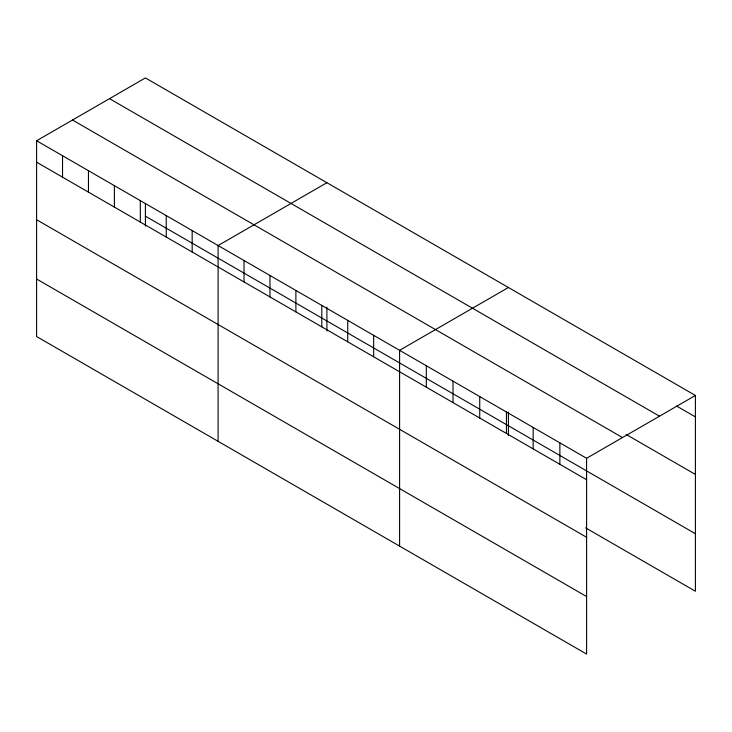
<?xml version="1.0" encoding="UTF-8"?>
<svg xmlns="http://www.w3.org/2000/svg" width="732" height="732" viewBox="0 0 732 732"><rect width="100%" height="100%" fill="white"/><g stroke="black" fill="none" stroke-linecap="round" stroke-linejoin="round"><path stroke-width="1.1" d="M36.6 140.754L586.588 458.278L586.588 654.069L36.6 336.537L36.6 140.754L145.412 77.931L695.4 395.463L695.4 591.246L585.582 527.845M326.911 182.716L218.099 245.54L218.099 441.323M508.401 287.502L399.59 350.317L399.59 546.109M586.588 458.278L695.4 395.463M676.606 406.05L695.4 416.901M109.507 98.655L659.495 416.188M626.144 434.451L695.4 474.437M72.505 120.021L622.493 437.553M145.412 216.187L695.4 533.719M36.6 162.193L586.588 479.725M36.6 219.728L586.588 537.261M36.6 279.011L586.588 596.534M559.87 442.86L559.87 464.298M533.161 427.433L533.161 448.881M508.401 412.07L508.401 435.714M506.443 412.015L506.443 433.454M479.734 396.588L479.734 418.036M453.017 381.171L453.017 402.609M426.308 365.744L426.308 387.191M373.659 335.357L373.659 356.795M347.737 320.387L347.737 341.826M326.911 307.294L326.911 330.928M321.805 305.418L321.805 326.856M295.884 290.448L295.884 311.887M269.952 275.479L269.952 296.918M244.021 260.51L244.021 281.948M192.168 230.571L192.168 252.009M166.237 215.601L166.237 237.04M145.412 203.642L145.412 226.142M140.315 200.632L140.315 222.071M114.384 185.663L114.384 207.101M88.453 170.693L88.453 192.132M62.531 155.724L62.531 177.162"/></g></svg>
